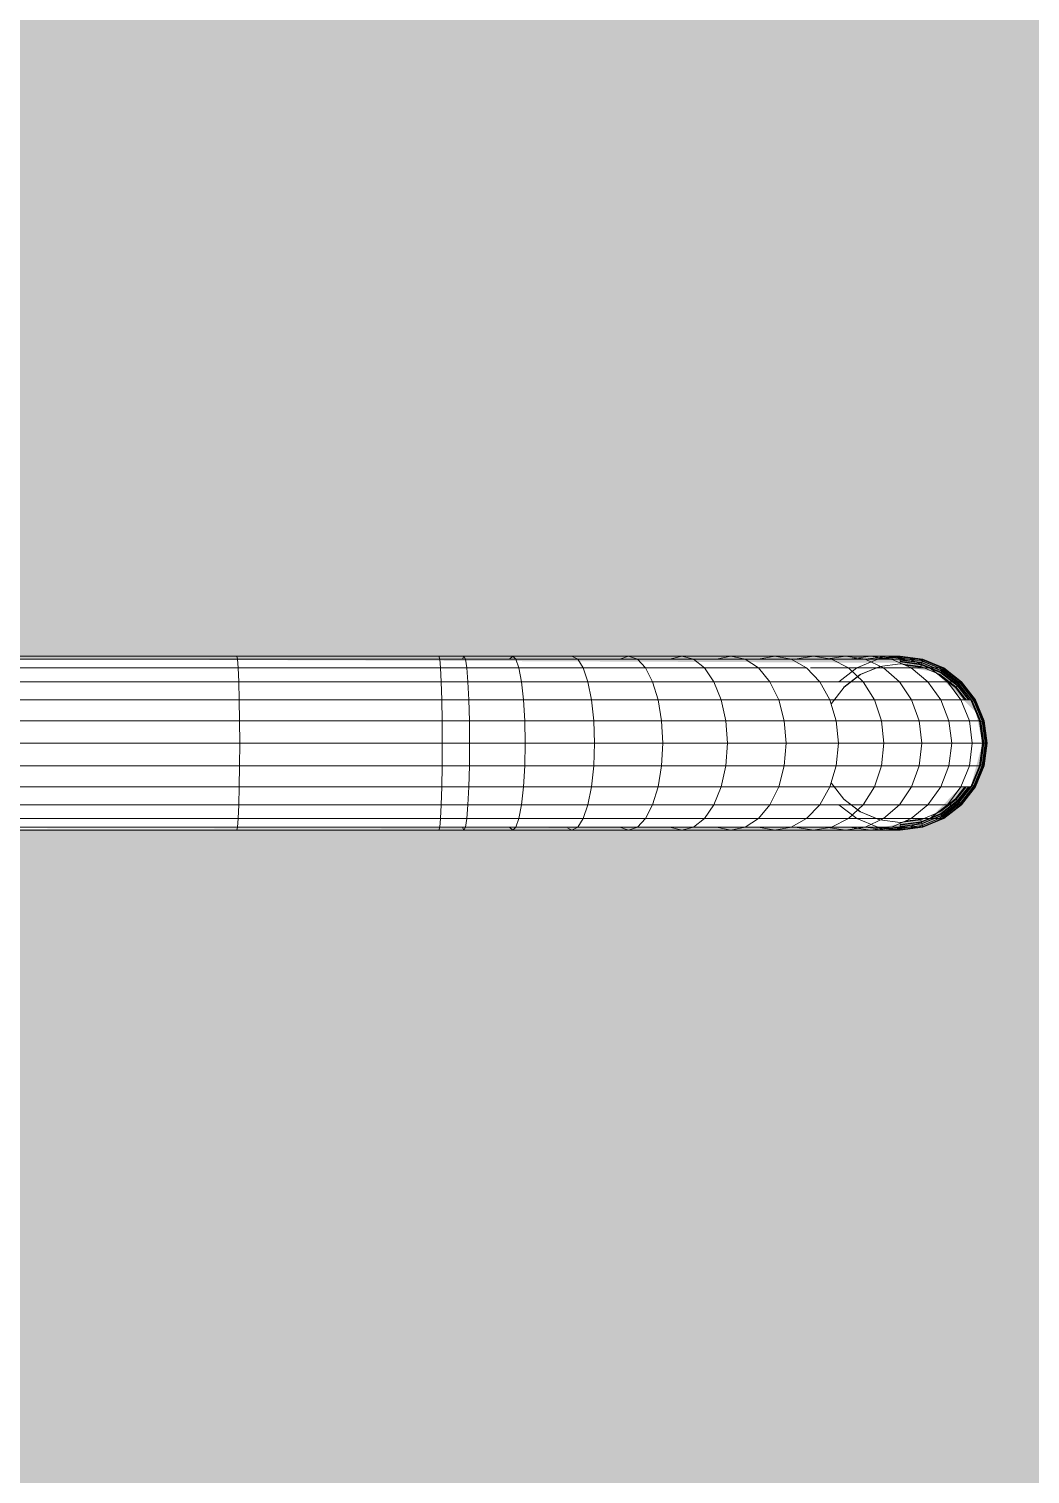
# Model space of a CAD drawing. Header units: inches. Extents: x -4124 to -1807, y 11006 to 12379.
# Drawn here: x -2998.01 to -2993.66, y 11921.4 to 11927.66 of the extents above; entities that cross this region are included whole.
import ezdxf

# ---------------------------------------------------------------- set-up
doc = ezdxf.new("R2010")
doc.units = ezdxf.units.IN
doc.header["$MEASUREMENT"] = 0
doc.layers.add('G-IMPT', color=8, linetype='Continuous', lineweight=9)
doc.layers.add('P-SANR-FIXT', color=6, linetype='Continuous', lineweight=9)

# ---------------------------------------------------------------- blocks, each defined once
blk = doc.blocks.new('Plbg-Sink Wall Mounted-UH - T11839_dwg-791503-ENLARGED FLOOR PLAN - BASEMENT - EAST')
at = {"layer": 'G-IMPT'}
for p, q in [((1.2954, 0.3769), (-1.2172, 0.3769)), ((1.2954, 0.3769), (2.1714, 0.3769)), ((1.2987, 0.3639), (1.2954, 0.3769)), ((2.2805, 0.3769), (2.1714, 0.3769)), ((2.1752, 0.3639), (2.1714, 0.3769)), ((2.2805, 0.3769), (2.2741, 0.3639)), ((2.4918, 0.3769), (2.2805, 0.3769)), ((2.2868, 0.3639), (2.2805, 0.3769)), ((2.4918, 0.3769), (2.4778, 0.3639)), ((2.7487, 0.3769), (2.4918, 0.3769)), ((2.5059, 0.3639), (2.4918, 0.3769)), ((2.7487, 0.3769), (2.994, 0.3769)), ((2.7739, 0.3639), (2.7487, 0.3769)), ((2.994, 0.3769), (2.9557, 0.3639)), ((3.2246, 0.3769), (2.994, 0.3769)), ((3.0323, 0.3639), (2.994, 0.3769)), ((3.2246, 0.3769), (3.1734, 0.3639)), ((3.2246, 0.3769), (3.4373, 0.3769)), ((3.2758, 0.3639), (3.2246, 0.3769)), ((3.4373, 0.3769), (3.3752, 0.3639)), ((3.6287, 0.3769), (3.4373, 0.3769)), ((3.4993, 0.3639), (3.4373, 0.3769)), ((3.6287, 0.3769), (3.5575, 0.3639)), ((3.6287, 0.3769), (3.7957, 0.3769)), ((3.6999, 0.3639), (3.6287, 0.3769)), ((3.7957, 0.3769), (3.7168, 0.3639)), ((3.935, 0.3769), (3.7957, 0.3769)), ((3.8747, 0.3639), (3.7957, 0.3769)), ((3.935, 0.3769), (3.8495, 0.3639)), ((3.935, 0.3769), (4.0433, 0.3769)), ((4.0205, 0.3639), (3.935, 0.3769)), ((4.0433, 0.3769), (3.9523, 0.3639)), ((4.1174, 0.3769), (4.0224, 0.3639)), ((4.1174, 0.3769), (4.0433, 0.3769)), ((4.1343, 0.3639), (4.0433, 0.3769)), ((4.1541, 0.3769), (4.0573, 0.3639)), ((4.1675, 0.3769), (4.0702, 0.3639)), ((4.172, 0.3769), (4.0745, 0.3639)), ((4.172, 0.3769), (4.0745, 0.3639)), ((4.172, 0.3769), (4.0745, 0.3639)), ((4.172, 0.3769), (4.0745, 0.3639)), ((4.172, 0.3769), (4.0745, 0.3639)), ((4.172, 0.3769), (4.0745, 0.3639)), ((4.172, 0.3769), (4.0745, 0.3639)), ((4.1174, 0.3769), (4.1541, 0.3769)), ((4.2124, 0.3639), (4.1174, 0.3769)), ((4.1675, 0.3769), (4.1541, 0.3769)), ((4.2508, 0.3639), (4.1541, 0.3769)), ((4.1675, 0.3769), (4.172, 0.3769)), ((4.2648, 0.3639), (4.1675, 0.3769)), ((4.2695, 0.3639), (4.172, 0.3769)), ((4.2695, 0.3639), (4.172, 0.3769)), ((4.2695, 0.3639), (4.172, 0.3769)), ((4.2695, 0.3639), (4.172, 0.3769)), ((4.172, 0.3769), (4.172, 0.3733)), ((4.2695, 0.3639), (4.172, 0.3769)), ((4.2695, 0.3639), (4.172, 0.3769)), ((4.172, 0.3769), (4.172, 0.3749)), ((4.172, 0.3769), (4.172, 0.3624)), ((-1.2153, 0.3639), (1.2987, 0.3639)), ((1.3017, 0.3264), (-1.2135, 0.3264)), ((1.3017, 0.3264), (1.2987, 0.3639)), ((1.2987, 0.3639), (2.1752, 0.3639)), ((1.3044, 0.2664), (1.3017, 0.3264)), ((1.3017, 0.3264), (2.1787, 0.3264)), ((2.2868, 0.3639), (2.1752, 0.3639)), ((2.1787, 0.3264), (2.1752, 0.3639)), ((2.2927, 0.3264), (2.1787, 0.3264)), ((2.1818, 0.2664), (2.1787, 0.3264)), ((2.2927, 0.3264), (2.2868, 0.3639)), ((2.5059, 0.3639), (2.2868, 0.3639)), ((2.2978, 0.2664), (2.2927, 0.3264)), ((2.519, 0.3264), (2.2927, 0.3264)), ((2.519, 0.3264), (2.5059, 0.3639)), ((2.5059, 0.3639), (2.7739, 0.3639)), ((2.5303, 0.2664), (2.519, 0.3264)), ((2.7975, 0.3264), (2.519, 0.3264)), ((2.7975, 0.3264), (2.7739, 0.3639)), ((2.7739, 0.3639), (3.0323, 0.3639)), ((2.8177, 0.2664), (2.7975, 0.3264)), ((2.7975, 0.3264), (3.068, 0.3264)), ((3.068, 0.3264), (3.0323, 0.3639)), ((3.0323, 0.3639), (3.2758, 0.3639)), ((3.0987, 0.2664), (3.068, 0.3264)), ((3.3236, 0.3264), (3.068, 0.3264)), ((3.3236, 0.3264), (3.2758, 0.3639)), ((3.2758, 0.3639), (3.4993, 0.3639)), ((3.3646, 0.2664), (3.3236, 0.3264)), ((3.3236, 0.3264), (3.5572, 0.3264)), ((3.5572, 0.3264), (3.4993, 0.3639)), ((3.4993, 0.3639), (3.6999, 0.3639)), ((3.6068, 0.2664), (3.5572, 0.3264)), ((3.7663, 0.3264), (3.5572, 0.3264)), ((3.7663, 0.3264), (3.6999, 0.3639)), ((3.6999, 0.3639), (3.8747, 0.3639)), ((3.8232, 0.2664), (3.7663, 0.3264)), ((3.7834, 0.3264), (3.9483, 0.3264)), ((3.9483, 0.3264), (3.8747, 0.3639)), ((3.8747, 0.3639), (4.0205, 0.3639)), ((3.9835, 0.3264), (3.9056, 0.2664)), ((4.0114, 0.2664), (3.9483, 0.3264)), ((4.1003, 0.3264), (3.9483, 0.3264)), ((4.0745, 0.3639), (3.9835, 0.3264)), ((3.999, 0.2976), (4.083, 0.3323)), ((3.999, 0.2976), (4.0819, 0.3319)), ((4.083, 0.3323), (3.9999, 0.2981)), ((4.1003, 0.3264), (4.0205, 0.3639)), ((4.0205, 0.3639), (4.1343, 0.3639)), ((4.172, 0.3733), (4.0745, 0.3639)), ((4.0819, 0.3319), (4.083, 0.3323)), ((4.172, 0.3442), (4.083, 0.3323)), ((4.172, 0.3749), (4.0898, 0.3639)), ((4.1686, 0.2664), (4.1003, 0.3264)), ((4.1003, 0.3264), (4.2193, 0.3264)), ((4.172, 0.3688), (4.1343, 0.3637)), ((4.2193, 0.3264), (4.1343, 0.3639)), ((4.1343, 0.3639), (4.2124, 0.3639)), ((4.172, 0.3688), (4.172, 0.3749)), ((4.172, 0.3749), (4.269, 0.3619)), ((4.2695, 0.3639), (4.172, 0.3733)), ((4.2695, 0.3639), (4.172, 0.3733)), ((4.172, 0.3733), (4.172, 0.3624)), ((4.2674, 0.356), (4.172, 0.3688)), ((4.172, 0.3688), (4.172, 0.3606)), ((4.2658, 0.3499), (4.172, 0.3624)), ((4.172, 0.3552), (4.172, 0.3624)), ((4.172, 0.3552), (4.172, 0.3624)), ((4.2658, 0.3499), (4.172, 0.3624)), ((4.2653, 0.3481), (4.172, 0.3606)), ((4.2639, 0.3429), (4.172, 0.3552)), ((4.2632, 0.3402), (4.172, 0.3524)), ((4.261, 0.3323), (4.172, 0.3442)), ((4.261, 0.3323), (4.182, 0.3429)), ((4.261, 0.3323), (4.182, 0.3429)), ((4.2598, 0.3319), (4.1843, 0.3419)), ((4.2598, 0.3319), (4.1843, 0.3419)), ((4.2598, 0.3319), (4.1843, 0.3419)), ((4.1929, 0.3381), (4.2591, 0.3293)), ((4.301, 0.3264), (4.2124, 0.3639)), ((4.2124, 0.3639), (4.2508, 0.3639)), ((4.292, 0.2664), (4.2193, 0.3264)), ((4.301, 0.3264), (4.2193, 0.3264)), ((4.3411, 0.3264), (4.2508, 0.3639)), ((4.2508, 0.3639), (4.2648, 0.3639)), ((4.2598, 0.3319), (4.2591, 0.3293)), ((4.2598, 0.3319), (4.261, 0.3323)), ((4.261, 0.3323), (4.2632, 0.3402)), ((4.3441, 0.2981), (4.261, 0.3323)), ((4.2653, 0.3481), (4.2632, 0.3402)), ((4.3482, 0.3052), (4.2632, 0.3402)), ((4.2658, 0.3499), (4.2639, 0.3429)), ((4.2639, 0.3429), (4.2658, 0.3499)), ((4.3496, 0.3076), (4.2639, 0.3429)), ((4.3556, 0.3264), (4.2648, 0.3639)), ((4.2648, 0.3639), (4.2695, 0.3639)), ((4.2674, 0.356), (4.2653, 0.3481)), ((4.3523, 0.3123), (4.2653, 0.3481)), ((4.2695, 0.3639), (4.2658, 0.3499)), ((4.2695, 0.3639), (4.2658, 0.3499)), ((4.3532, 0.3139), (4.2658, 0.3499)), ((4.3532, 0.3139), (4.2658, 0.3499)), ((4.2674, 0.356), (4.269, 0.3619)), ((4.3564, 0.3194), (4.2674, 0.356)), ((4.2695, 0.3639), (4.269, 0.3619)), ((4.3595, 0.3247), (4.269, 0.3619)), ((4.3605, 0.3264), (4.2695, 0.3639)), ((4.3605, 0.3264), (4.2695, 0.3639)), ((4.3605, 0.3264), (4.2695, 0.3639)), ((4.3605, 0.3264), (4.2695, 0.3639)), ((4.3605, 0.3264), (4.2695, 0.3639)), ((4.3605, 0.3264), (4.2695, 0.3639)), ((4.3605, 0.3264), (4.2695, 0.3639)), ((4.3587, 0.3233), (4.2695, 0.3639)), ((4.3769, 0.2664), (4.301, 0.3264)), ((4.301, 0.3264), (4.3411, 0.3264)), ((4.4185, 0.2664), (4.3411, 0.3264)), ((4.3556, 0.3264), (4.3411, 0.3264)), ((4.3496, 0.3076), (4.3532, 0.3139)), ((4.3496, 0.3076), (4.3532, 0.3139)), ((4.3564, 0.3194), (4.3523, 0.3123)), ((4.3605, 0.3264), (4.3532, 0.3139)), ((4.3587, 0.3233), (4.3532, 0.3139)), ((4.4281, 0.2561), (4.3532, 0.3139)), ((4.4281, 0.2561), (4.3532, 0.3139)), ((4.4334, 0.2664), (4.3556, 0.3264)), ((4.3556, 0.3264), (4.3605, 0.3264)), ((4.3564, 0.3194), (4.3595, 0.3247)), ((4.4326, 0.2606), (4.3564, 0.3194)), ((4.3605, 0.3264), (4.3587, 0.3233)), ((4.4384, 0.2664), (4.3587, 0.3233)), ((4.4384, 0.2664), (4.3587, 0.3233)), ((4.3605, 0.3264), (4.3595, 0.3247)), ((4.3595, 0.3247), (4.4369, 0.2649)), ((4.4384, 0.2664), (4.3605, 0.3264)), ((4.4384, 0.2664), (4.3605, 0.3264)), ((4.4384, 0.2664), (4.3605, 0.3264)), ((4.4384, 0.2664), (4.3605, 0.3264)), ((4.4384, 0.2664), (4.3605, 0.3264)), ((4.4384, 0.2664), (4.3605, 0.3264)), ((-1.212, 0.2664), (1.3044, 0.2664)), ((1.3064, 0.1885), (1.3044, 0.2664)), ((1.3044, 0.2664), (2.1818, 0.2664)), ((2.2978, 0.2664), (2.1818, 0.2664)), ((2.1841, 0.1885), (2.1818, 0.2664)), ((2.3017, 0.1885), (2.2978, 0.2664)), ((2.5303, 0.2664), (2.2978, 0.2664)), ((2.5389, 0.1885), (2.5303, 0.2664)), ((2.5303, 0.2664), (2.8177, 0.2664)), ((2.8333, 0.1885), (2.8177, 0.2664)), ((2.8177, 0.2664), (3.0987, 0.2664)), ((3.1223, 0.1885), (3.0987, 0.2664)), ((3.0987, 0.2664), (3.3646, 0.2664)), ((3.3961, 0.1885), (3.3646, 0.2664)), ((3.3646, 0.2664), (3.6068, 0.2664)), ((3.6451, 0.1885), (3.6068, 0.2664)), ((3.6068, 0.2664), (3.8232, 0.2664)), ((3.8671, 0.1885), (3.8232, 0.2664)), ((3.8232, 0.2664), (4.0114, 0.2664)), ((3.9279, 0.243), (3.999, 0.2976)), ((3.9999, 0.2981), (3.9288, 0.2433)), ((3.999, 0.2976), (3.9999, 0.2981)), ((4.06, 0.1885), (4.0114, 0.2664)), ((4.0114, 0.2664), (4.1686, 0.2664)), ((4.2213, 0.1885), (4.1686, 0.2664)), ((4.1686, 0.2664), (4.292, 0.2664)), ((4.3481, 0.1885), (4.292, 0.2664)), ((4.292, 0.2664), (4.3769, 0.2664)), ((4.3427, 0.2976), (4.4138, 0.243)), ((4.3427, 0.2976), (4.4138, 0.243)), ((4.3427, 0.2976), (4.4138, 0.243)), ((4.4153, 0.2433), (4.3441, 0.2981)), ((4.4153, 0.2433), (4.3441, 0.2981)), ((4.4153, 0.2433), (4.3441, 0.2981)), ((4.3523, 0.3123), (4.3482, 0.3052)), ((4.421, 0.249), (4.3482, 0.3052)), ((4.423, 0.251), (4.3496, 0.3076)), ((4.4268, 0.2548), (4.3523, 0.3123)), ((4.3769, 0.268), (4.4119, 0.2411)), ((4.4354, 0.1885), (4.3769, 0.2664)), ((4.3769, 0.2664), (4.4185, 0.2664)), ((4.4781, 0.1885), (4.4185, 0.2664)), ((4.4185, 0.2664), (4.4334, 0.2664)), ((4.4268, 0.2548), (4.421, 0.249)), ((4.4281, 0.2561), (4.423, 0.251)), ((4.423, 0.251), (4.4281, 0.2561)), ((4.4712, 0.1885), (4.423, 0.251)), ((4.4326, 0.2606), (4.4268, 0.2548)), ((4.4843, 0.1803), (4.4268, 0.2548)), ((4.4384, 0.2664), (4.4281, 0.2561)), ((4.4384, 0.2664), (4.4281, 0.2561)), ((4.4859, 0.1812), (4.4281, 0.2561)), ((4.4859, 0.1812), (4.4281, 0.2561)), ((4.4326, 0.2606), (4.4369, 0.2649)), ((4.4914, 0.1844), (4.4326, 0.2606)), ((4.4934, 0.1885), (4.4334, 0.2664)), ((4.4334, 0.2664), (4.4384, 0.2664)), ((4.4384, 0.2664), (4.4369, 0.2649)), ((4.4967, 0.1874), (4.4369, 0.2649)), ((4.4984, 0.1885), (4.4384, 0.2664)), ((4.4984, 0.1885), (4.4384, 0.2664)), ((4.4984, 0.1885), (4.4384, 0.2664)), ((4.4984, 0.1885), (4.4384, 0.2664)), ((4.4984, 0.1885), (4.4384, 0.2664)), ((4.4984, 0.1885), (4.4384, 0.2664)), ((4.4984, 0.1885), (4.4384, 0.2664)), ((4.4953, 0.1867), (4.4384, 0.2664)), ((1.3064, 0.1885), (-1.2109, 0.1885)), ((1.3077, 0.0975), (1.3064, 0.1885)), ((1.3064, 0.1885), (2.1841, 0.1885)), ((2.3017, 0.1885), (2.1841, 0.1885)), ((2.1855, 0.0975), (2.1841, 0.1885)), ((2.3042, 0.0975), (2.3017, 0.1885)), ((2.5389, 0.1885), (2.3017, 0.1885)), ((2.5444, 0.0975), (2.5389, 0.1885)), ((2.8333, 0.1885), (2.5389, 0.1885)), ((2.843, 0.0975), (2.8333, 0.1885)), ((2.8333, 0.1885), (3.1223, 0.1885)), ((3.137, 0.0975), (3.1223, 0.1885)), ((3.3961, 0.1885), (3.1223, 0.1885)), ((3.4158, 0.0975), (3.3961, 0.1885)), ((3.3961, 0.1885), (3.6451, 0.1885)), ((3.6689, 0.0975), (3.6451, 0.1885)), ((3.8671, 0.1885), (3.6451, 0.1885)), ((3.8944, 0.0975), (3.8671, 0.1885)), ((3.8671, 0.1885), (4.06, 0.1885)), ((3.9288, 0.2433), (3.8739, 0.1721)), ((4.0903, 0.0975), (4.06, 0.1885)), ((4.2213, 0.1885), (4.06, 0.1885)), ((4.2541, 0.0975), (4.2213, 0.1885)), ((4.2213, 0.1885), (4.3481, 0.1885)), ((4.3831, 0.0975), (4.3481, 0.1885)), ((4.4354, 0.1885), (4.3481, 0.1885)), ((4.4138, 0.243), (4.4119, 0.2411)), ((4.4119, 0.2411), (4.4523, 0.1885)), ((4.4138, 0.243), (4.4153, 0.2433)), ((4.4138, 0.243), (4.4557, 0.1885)), ((4.4138, 0.243), (4.4557, 0.1885)), ((4.4138, 0.243), (4.4557, 0.1885)), ((4.4153, 0.2433), (4.421, 0.249)), ((4.4575, 0.1885), (4.4153, 0.2433)), ((4.4575, 0.1885), (4.4153, 0.2433)), ((4.4575, 0.1885), (4.4153, 0.2433)), ((4.4677, 0.1885), (4.421, 0.249)), ((4.4719, 0.0975), (4.4354, 0.1885)), ((4.4354, 0.1885), (4.4781, 0.1885)), ((4.5152, 0.0975), (4.4781, 0.1885)), ((4.4984, 0.1885), (4.4859, 0.1812)), ((4.5307, 0.0975), (4.4934, 0.1885)), ((4.4934, 0.1885), (4.4984, 0.1885)), ((4.4984, 0.1885), (4.4953, 0.1867)), ((4.4984, 0.1885), (4.4967, 0.1874)), ((4.5359, 0.0975), (4.4984, 0.1885)), ((4.5359, 0.0975), (4.4984, 0.1885)), ((4.5359, 0.0975), (4.4984, 0.1885)), ((4.5359, 0.0975), (4.4984, 0.1885)), ((4.5359, 0.0975), (4.4984, 0.1885)), ((4.5359, 0.0975), (4.4984, 0.1885)), ((4.5201, 0.0933), (4.4843, 0.1803)), ((4.4953, 0.1867), (4.4859, 0.1812)), ((4.5219, 0.0937), (4.4859, 0.1812)), ((4.5219, 0.0937), (4.4859, 0.1812)), ((4.4914, 0.1844), (4.4967, 0.1874)), ((4.528, 0.0954), (4.4914, 0.1844)), ((4.5359, 0.0975), (4.4953, 0.1867)), ((4.5359, 0.0975), (4.4953, 0.1867)), ((4.4967, 0.1874), (4.5339, 0.097)), ((-1.2101, 0.0975), (1.3077, 0.0975)), ((1.3081, 0), (1.3077, 0.0975)), ((1.3077, 0.0975), (2.1855, 0.0975)), ((2.3042, 0.0975), (2.1855, 0.0975)), ((2.1861, 0), (2.1855, 0.0975)), ((2.305, 0), (2.3042, 0.0975)), ((2.5444, 0.0975), (2.3042, 0.0975)), ((2.5462, 0), (2.5444, 0.0975)), ((2.5444, 0.0975), (2.843, 0.0975)), ((2.8464, 0), (2.843, 0.0975)), ((2.843, 0.0975), (3.137, 0.0975)), ((3.1421, 0), (3.137, 0.0975)), ((3.137, 0.0975), (3.4158, 0.0975)), ((3.4226, 0), (3.4158, 0.0975)), ((3.4158, 0.0975), (3.6689, 0.0975)), ((3.6772, 0), (3.6689, 0.0975)), ((3.6689, 0.0975), (3.8944, 0.0975)), ((3.9039, 0), (3.8944, 0.0975)), ((3.8944, 0.0975), (4.0903, 0.0975)), ((4.1009, 0), (4.0903, 0.0975)), ((4.0903, 0.0975), (4.2541, 0.0975)), ((4.2656, 0), (4.2541, 0.0975)), ((4.2541, 0.0975), (4.3831, 0.0975)), ((4.3953, 0), (4.3831, 0.0975)), ((4.3831, 0.0975), (4.4719, 0.0975)), ((4.4846, 0), (4.4719, 0.0975)), ((4.4719, 0.0975), (4.5152, 0.0975)), ((4.5282, 0), (4.5152, 0.0975)), ((4.5326, 0), (4.5201, 0.0933)), ((4.5359, 0.0975), (4.5219, 0.0937)), ((4.5359, 0.0975), (4.5219, 0.0937)), ((4.5345, 0), (4.5219, 0.0937)), ((4.5345, 0), (4.5219, 0.0937)), ((4.528, 0.0954), (4.5339, 0.097)), ((4.5408, 0), (4.528, 0.0954)), ((4.5438, 0), (4.5307, 0.0975)), ((4.5307, 0.0975), (4.5359, 0.0975)), ((4.5359, 0.0975), (4.5339, 0.097)), ((4.5469, 0), (4.5339, 0.097)), ((4.5489, 0), (4.5359, 0.0975)), ((4.5489, 0), (4.5359, 0.0975)), ((4.5489, 0), (4.5359, 0.0975)), ((4.5489, 0), (4.5359, 0.0975)), ((4.5489, 0), (4.5359, 0.0975)), ((4.5489, 0), (4.5359, 0.0975)), ((4.5489, 0), (4.5359, 0.0975)), ((4.5453, 0), (4.5359, 0.0975)), ((1.3081, 0), (-1.2099, 0)), ((1.3077, -0.0975), (1.3081, 0)), ((1.3081, 0), (2.1861, 0)), ((2.1855, -0.0975), (2.1861, 0)), ((2.305, 0), (2.1861, 0)), ((2.3042, -0.0975), (2.305, 0)), ((2.5462, 0), (2.305, 0)), ((2.5444, -0.0975), (2.5462, 0)), ((2.8464, 0), (2.5462, 0)), ((2.843, -0.0975), (2.8464, 0)), ((2.8464, 0), (3.1421, 0)), ((3.137, -0.0975), (3.1421, 0)), ((3.4226, 0), (3.1421, 0)), ((3.4158, -0.0975), (3.4226, 0)), ((3.4226, 0), (3.6772, 0)), ((3.6689, -0.0975), (3.6772, 0)), ((3.9039, 0), (3.6772, 0)), ((3.8944, -0.0975), (3.9039, 0)), ((3.9039, 0), (4.1009, 0)), ((4.0903, -0.0975), (4.1009, 0)), ((4.2656, 0), (4.1009, 0)), ((4.2541, -0.0975), (4.2656, 0)), ((4.2656, 0), (4.3953, 0)), ((4.3831, -0.0975), (4.3953, 0)), ((4.4846, 0), (4.3953, 0)), ((4.4719, -0.0975), (4.4846, 0)), ((4.4846, 0), (4.5282, 0)), ((4.5152, -0.0975), (4.5282, 0)), ((4.5201, -0.0933), (4.5326, 0)), ((4.5219, -0.0938), (4.5345, 0)), ((4.5219, -0.0938), (4.5345, 0)), ((4.5272, 0), (4.5345, 0)), ((4.5272, 0), (4.5345, 0)), ((4.528, -0.0954), (4.5408, 0)), ((4.5438, 0), (4.5282, 0)), ((4.5307, -0.0975), (4.5438, 0)), ((4.5408, 0), (4.5326, 0)), ((4.5469, 0), (4.5339, -0.097)), ((4.5453, 0), (4.5345, 0)), ((4.5489, 0), (4.5345, 0)), ((4.5359, -0.0975), (4.5489, 0)), ((4.5359, -0.0975), (4.5489, 0)), ((4.5359, -0.0975), (4.5453, 0)), ((4.5359, -0.0975), (4.5489, 0)), ((4.5359, -0.0975), (4.5453, 0)), ((4.5359, -0.0975), (4.5489, 0)), ((4.5359, -0.0975), (4.5489, 0)), ((4.5359, -0.0975), (4.5489, 0)), ((4.5408, 0), (4.5469, 0)), ((4.5438, 0), (4.5489, 0)), ((4.5489, 0), (4.5453, 0)), ((4.5489, 0), (4.5469, 0)), ((-1.2101, -0.0975), (1.3077, -0.0975)), ((1.3064, -0.1885), (1.3077, -0.0975)), ((1.3077, -0.0975), (2.1855, -0.0975)), ((2.1841, -0.1885), (2.1855, -0.0975)), ((2.3042, -0.0975), (2.1855, -0.0975)), ((2.3017, -0.1885), (2.3042, -0.0975)), ((2.5444, -0.0975), (2.3042, -0.0975)), ((2.5389, -0.1885), (2.5444, -0.0975)), ((2.5444, -0.0975), (2.843, -0.0975)), ((2.8333, -0.1885), (2.843, -0.0975)), ((2.843, -0.0975), (3.137, -0.0975)), ((3.1223, -0.1885), (3.137, -0.0975)), ((3.137, -0.0975), (3.4158, -0.0975)), ((3.3961, -0.1885), (3.4158, -0.0975)), ((3.4158, -0.0975), (3.6689, -0.0975)), ((3.6451, -0.1885), (3.6689, -0.0975)), ((3.6689, -0.0975), (3.8944, -0.0975)), ((3.8671, -0.1885), (3.8944, -0.0975)), ((3.8944, -0.0975), (4.0903, -0.0975)), ((4.06, -0.1885), (4.0903, -0.0975)), ((4.0903, -0.0975), (4.2541, -0.0975)), ((4.2213, -0.1885), (4.2541, -0.0975)), ((4.2541, -0.0975), (4.3831, -0.0975)), ((4.3481, -0.1885), (4.3831, -0.0975)), ((4.3831, -0.0975), (4.4719, -0.0975)), ((4.4354, -0.1885), (4.4719, -0.0975)), ((4.4719, -0.0975), (4.5152, -0.0975)), ((4.4781, -0.1885), (4.5152, -0.0975)), ((4.4843, -0.1803), (4.5201, -0.0933)), ((4.4859, -0.1812), (4.5219, -0.0938)), ((4.4859, -0.1812), (4.5219, -0.0938)), ((4.4914, -0.1844), (4.528, -0.0954)), ((4.4934, -0.1885), (4.5307, -0.0975)), ((4.4953, -0.1867), (4.5359, -0.0975)), ((4.4967, -0.1874), (4.5339, -0.097)), ((4.4984, -0.1885), (4.5359, -0.0975)), ((4.4984, -0.1885), (4.5359, -0.0975)), ((4.4984, -0.1885), (4.5359, -0.0975)), ((4.4984, -0.1885), (4.5359, -0.0975)), ((4.4984, -0.1885), (4.5359, -0.0975)), ((4.4984, -0.1885), (4.5359, -0.0975)), ((4.4984, -0.1885), (4.5359, -0.0975)), ((4.5359, -0.0975), (4.5219, -0.0938)), ((4.5359, -0.0975), (4.5219, -0.0938)), ((4.528, -0.0954), (4.5339, -0.097)), ((4.5307, -0.0975), (4.5359, -0.0975)), ((4.5359, -0.0975), (4.5339, -0.097)), ((3.9279, -0.243), (3.8733, -0.1718)), ((4.4268, -0.2548), (4.4843, -0.1803)), ((4.4281, -0.2561), (4.4859, -0.1812)), ((4.4281, -0.2561), (4.4859, -0.1812)), ((4.4326, -0.2606), (4.4914, -0.1844)), ((4.4967, -0.1874), (4.4369, -0.2649)), ((4.4384, -0.2664), (4.4953, -0.1867)), ((4.4384, -0.2664), (4.4953, -0.1867)), ((4.4953, -0.1867), (4.4859, -0.1812)), ((4.4984, -0.1885), (4.4859, -0.1812)), ((4.4914, -0.1844), (4.4967, -0.1874)), ((4.4984, -0.1885), (4.4953, -0.1867)), ((4.4984, -0.1885), (4.4967, -0.1874)), ((1.3064, -0.1885), (-1.2109, -0.1885)), ((1.3044, -0.2664), (1.3064, -0.1885)), ((1.3064, -0.1885), (2.1841, -0.1885)), ((2.1818, -0.2664), (2.1841, -0.1885)), ((2.3017, -0.1885), (2.1841, -0.1885)), ((2.2978, -0.2664), (2.3017, -0.1885)), ((2.5389, -0.1885), (2.3017, -0.1885)), ((2.5303, -0.2664), (2.5389, -0.1885)), ((2.8333, -0.1885), (2.5389, -0.1885)), ((2.8177, -0.2664), (2.8333, -0.1885)), ((2.8333, -0.1885), (3.1223, -0.1885)), ((3.0987, -0.2664), (3.1223, -0.1885)), ((3.3961, -0.1885), (3.1223, -0.1885)), ((3.3646, -0.2664), (3.3961, -0.1885)), ((3.3961, -0.1885), (3.6451, -0.1885)), ((3.6068, -0.2664), (3.6451, -0.1885)), ((3.8671, -0.1885), (3.6451, -0.1885)), ((3.8232, -0.2664), (3.8671, -0.1885)), ((3.8671, -0.1885), (4.06, -0.1885)), ((3.999, -0.2976), (3.9279, -0.243)), ((3.9288, -0.2433), (3.9999, -0.2981)), ((4.0114, -0.2664), (4.06, -0.1885)), ((4.2213, -0.1885), (4.06, -0.1885)), ((4.1686, -0.2664), (4.2213, -0.1885)), ((4.2213, -0.1885), (4.3481, -0.1885)), ((4.292, -0.2664), (4.3481, -0.1885)), ((4.3441, -0.2981), (4.4153, -0.2433)), ((4.3441, -0.2981), (4.4153, -0.2433)), ((4.3441, -0.2981), (4.4153, -0.2433)), ((4.4354, -0.1885), (4.3481, -0.1885)), ((4.3482, -0.3052), (4.421, -0.249)), ((4.4138, -0.243), (4.3485, -0.2931)), ((4.4138, -0.243), (4.3485, -0.2931)), ((4.4138, -0.243), (4.3485, -0.2931)), ((4.3506, -0.2931), (4.4153, -0.2433)), ((4.3506, -0.2931), (4.4153, -0.2433)), ((4.3769, -0.2664), (4.4354, -0.1885)), ((4.4119, -0.2411), (4.3769, -0.268)), ((4.4523, -0.1885), (4.4119, -0.2411)), ((4.4138, -0.243), (4.4119, -0.2411)), ((4.4557, -0.1885), (4.4138, -0.243)), ((4.4557, -0.1885), (4.4138, -0.243)), ((4.4557, -0.1885), (4.4138, -0.243)), ((4.4138, -0.243), (4.4153, -0.2433)), ((4.4153, -0.2433), (4.4575, -0.1885)), ((4.4153, -0.2433), (4.4575, -0.1885)), ((4.4153, -0.2433), (4.4575, -0.1885)), ((4.4153, -0.2433), (4.421, -0.249)), ((4.4185, -0.2664), (4.4781, -0.1885)), ((4.421, -0.249), (4.4677, -0.1885)), ((4.4268, -0.2548), (4.421, -0.249)), ((4.423, -0.251), (4.4712, -0.1885)), ((4.4334, -0.2664), (4.4934, -0.1885)), ((4.4354, -0.1885), (4.4781, -0.1885)), ((4.4384, -0.2664), (4.4984, -0.1885)), ((4.4384, -0.2664), (4.4984, -0.1885)), ((4.4384, -0.2664), (4.4984, -0.1885)), ((4.4384, -0.2664), (4.4984, -0.1885)), ((4.4384, -0.2664), (4.4984, -0.1885)), ((4.4384, -0.2664), (4.4984, -0.1885)), ((4.4934, -0.1885), (4.4984, -0.1885)), ((-1.212, -0.2664), (1.3044, -0.2664)), ((1.3017, -0.3264), (1.3044, -0.2664)), ((1.3044, -0.2664), (2.1818, -0.2664)), ((2.1787, -0.3264), (2.1818, -0.2664)), ((2.2978, -0.2664), (2.1818, -0.2664)), ((2.2927, -0.3264), (2.2978, -0.2664)), ((2.5303, -0.2664), (2.2978, -0.2664)), ((2.519, -0.3264), (2.5303, -0.2664)), ((2.5303, -0.2664), (2.8177, -0.2664)), ((2.7975, -0.3264), (2.8177, -0.2664)), ((2.8177, -0.2664), (3.0987, -0.2664)), ((3.068, -0.3264), (3.0987, -0.2664)), ((3.0987, -0.2664), (3.3646, -0.2664)), ((3.3236, -0.3264), (3.3646, -0.2664)), ((3.3646, -0.2664), (3.6068, -0.2664)), ((3.5572, -0.3264), (3.6068, -0.2664)), ((3.6068, -0.2664), (3.8232, -0.2664)), ((3.7663, -0.3264), (3.8232, -0.2664)), ((3.8232, -0.2664), (4.0114, -0.2664)), ((3.9056, -0.2664), (3.9835, -0.3264)), ((3.9483, -0.3264), (4.0114, -0.2664)), ((3.999, -0.2976), (3.9999, -0.2981)), ((4.0819, -0.3319), (3.9999, -0.2981)), ((3.9999, -0.2981), (4.083, -0.3323)), ((4.0114, -0.2664), (4.1686, -0.2664)), ((4.1003, -0.3264), (4.1686, -0.2664)), ((4.1686, -0.2664), (4.292, -0.2664)), ((4.2193, -0.3264), (4.292, -0.2664)), ((4.3441, -0.2981), (4.261, -0.3323)), ((4.261, -0.3323), (4.3441, -0.2981)), ((4.2632, -0.3402), (4.3482, -0.3052)), ((4.2639, -0.3429), (4.3496, -0.3076)), ((4.2653, -0.3481), (4.3523, -0.3123)), ((4.292, -0.2664), (4.3769, -0.2664)), ((4.301, -0.3264), (4.3769, -0.2664)), ((4.3411, -0.3264), (4.4185, -0.2664)), ((4.3523, -0.3123), (4.3482, -0.3052)), ((4.3496, -0.3076), (4.423, -0.251)), ((4.3496, -0.3076), (4.3532, -0.3139)), ((4.3496, -0.3076), (4.3532, -0.3139)), ((4.3523, -0.3123), (4.4268, -0.2548)), ((4.3564, -0.3194), (4.3523, -0.3123)), ((4.3532, -0.3139), (4.4281, -0.2561)), ((4.3532, -0.3139), (4.4281, -0.2561)), ((4.3556, -0.3264), (4.4334, -0.2664)), ((4.3564, -0.3194), (4.4326, -0.2606)), ((4.3587, -0.3233), (4.4384, -0.2664)), ((4.3595, -0.3247), (4.4369, -0.2649)), ((4.3605, -0.3264), (4.4384, -0.2664)), ((4.3605, -0.3264), (4.4384, -0.2664)), ((4.3605, -0.3264), (4.4384, -0.2664)), ((4.3605, -0.3264), (4.4384, -0.2664)), ((4.3605, -0.3264), (4.4384, -0.2664)), ((4.3605, -0.3264), (4.4384, -0.2664)), ((4.3605, -0.3264), (4.4384, -0.2664)), ((4.3769, -0.2664), (4.4185, -0.2664)), ((4.4185, -0.2664), (4.4334, -0.2664)), ((4.4281, -0.2561), (4.423, -0.251)), ((4.423, -0.251), (4.4281, -0.2561)), ((4.4326, -0.2606), (4.4268, -0.2548)), ((4.4384, -0.2664), (4.4281, -0.2561)), ((4.4384, -0.2664), (4.4281, -0.2561)), ((4.4326, -0.2606), (4.4369, -0.2649)), ((4.4334, -0.2664), (4.4384, -0.2664)), ((4.4384, -0.2664), (4.4369, -0.2649)), ((-1.2153, -0.3639), (1.2987, -0.3639)), ((1.3017, -0.3264), (-1.2135, -0.3264)), ((1.2954, -0.3769), (1.2987, -0.3639)), ((1.2987, -0.3639), (1.3017, -0.3264)), ((1.2987, -0.3639), (2.1752, -0.3639)), ((1.3017, -0.3264), (2.1787, -0.3264)), ((2.1714, -0.3769), (2.1752, -0.3639)), ((2.1752, -0.3639), (2.1787, -0.3264)), ((2.2868, -0.3639), (2.1752, -0.3639)), ((2.2927, -0.3264), (2.1787, -0.3264)), ((2.2741, -0.3639), (2.2805, -0.3769)), ((2.2805, -0.3769), (2.2868, -0.3639)), ((2.2868, -0.3639), (2.2927, -0.3264)), ((2.5059, -0.3639), (2.2868, -0.3639)), ((2.519, -0.3264), (2.2927, -0.3264)), ((2.4778, -0.3639), (2.4918, -0.3769)), ((2.4918, -0.3769), (2.5059, -0.3639)), ((2.5059, -0.3639), (2.519, -0.3264)), ((2.5059, -0.3639), (2.7739, -0.3639)), ((2.7975, -0.3264), (2.519, -0.3264)), ((2.731, -0.3678), (2.7487, -0.3769)), ((2.7487, -0.3769), (2.7739, -0.3639)), ((2.7739, -0.3639), (2.7975, -0.3264)), ((2.7739, -0.3639), (3.0323, -0.3639)), ((2.7975, -0.3264), (3.068, -0.3264)), ((2.9557, -0.3639), (2.994, -0.3769)), ((2.994, -0.3769), (3.0323, -0.3639)), ((3.0323, -0.3639), (3.068, -0.3264)), ((3.0323, -0.3639), (3.2758, -0.3639)), ((3.3236, -0.3264), (3.068, -0.3264)), ((3.1734, -0.3639), (3.2246, -0.3769)), ((3.2246, -0.3769), (3.2758, -0.3639)), ((3.2758, -0.3639), (3.3236, -0.3264)), ((3.2758, -0.3639), (3.4993, -0.3639)), ((3.3236, -0.3264), (3.5572, -0.3264)), ((3.3752, -0.3639), (3.4373, -0.3769)), ((3.4373, -0.3769), (3.4993, -0.3639)), ((3.4993, -0.3639), (3.5572, -0.3264)), ((3.4993, -0.3639), (3.6999, -0.3639)), ((3.7663, -0.3264), (3.5572, -0.3264)), ((3.5575, -0.3639), (3.6287, -0.3769)), ((3.6287, -0.3769), (3.6999, -0.3639)), ((3.6999, -0.3639), (3.7663, -0.3264)), ((3.6999, -0.3639), (3.8747, -0.3639)), ((3.7168, -0.3639), (3.7957, -0.3769)), ((3.7663, -0.3264), (3.9483, -0.3264)), ((3.7957, -0.3769), (3.8747, -0.3639)), ((3.8495, -0.3639), (3.935, -0.3769)), ((3.8747, -0.3639), (3.9483, -0.3264)), ((3.8747, -0.3639), (4.0205, -0.3639)), ((3.935, -0.3769), (4.0205, -0.3639)), ((4.1003, -0.3264), (3.9483, -0.3264)), ((3.9523, -0.3639), (4.0433, -0.3769)), ((3.9835, -0.3264), (4.0745, -0.3639)), ((4.0205, -0.3639), (4.1003, -0.3264)), ((4.0205, -0.3639), (4.1343, -0.3639)), ((4.0224, -0.3639), (4.1174, -0.3769)), ((4.0433, -0.3769), (4.1343, -0.3639)), ((4.0573, -0.3639), (4.1541, -0.3769)), ((4.0702, -0.3639), (4.1675, -0.3769)), ((4.0745, -0.3639), (4.172, -0.3769)), ((4.0745, -0.3639), (4.172, -0.3769)), ((4.0745, -0.3639), (4.172, -0.3733)), ((4.0745, -0.3639), (4.172, -0.3769)), ((4.0745, -0.3639), (4.172, -0.3733)), ((4.0745, -0.3639), (4.172, -0.3769)), ((4.0745, -0.3639), (4.172, -0.3769)), ((4.0745, -0.3639), (4.172, -0.3769)), ((4.0819, -0.3319), (4.083, -0.3323)), ((4.083, -0.3323), (4.172, -0.3442)), ((4.172, -0.3749), (4.0898, -0.3639)), ((4.1003, -0.3264), (4.2193, -0.3264)), ((4.1174, -0.3769), (4.2124, -0.3639)), ((4.1343, -0.3639), (4.2193, -0.3264)), ((4.1343, -0.3637), (4.172, -0.3688)), ((4.1343, -0.3639), (4.2124, -0.3639)), ((4.1541, -0.3769), (4.2508, -0.3639)), ((4.1675, -0.3769), (4.2648, -0.3639)), ((4.172, -0.3442), (4.261, -0.3323)), ((4.172, -0.3524), (4.2632, -0.3402)), ((4.172, -0.3552), (4.2639, -0.3429)), ((4.172, -0.3606), (4.2653, -0.3481)), ((4.172, -0.3624), (4.2658, -0.3499)), ((4.172, -0.3624), (4.2658, -0.3499)), ((4.172, -0.3552), (4.172, -0.3624)), ((4.172, -0.3552), (4.172, -0.3624)), ((4.172, -0.3688), (4.2674, -0.356)), ((4.172, -0.3688), (4.172, -0.3606)), ((4.172, -0.3749), (4.269, -0.3619)), ((4.172, -0.3733), (4.172, -0.3624)), ((4.172, -0.3769), (4.172, -0.3624)), ((4.172, -0.3769), (4.2695, -0.3639)), ((4.172, -0.3769), (4.2695, -0.3639)), ((4.172, -0.3769), (4.2695, -0.3639)), ((4.172, -0.3769), (4.2695, -0.3639)), ((4.172, -0.3769), (4.2695, -0.3639)), ((4.172, -0.3769), (4.2695, -0.3639)), ((4.172, -0.3769), (4.2695, -0.3639)), ((4.172, -0.3733), (4.2695, -0.3639)), ((4.172, -0.3688), (4.172, -0.3749)), ((4.172, -0.3769), (4.172, -0.3733)), ((4.172, -0.3769), (4.172, -0.3749)), ((4.182, -0.3429), (4.261, -0.3323)), ((4.182, -0.3429), (4.261, -0.3323)), ((4.2598, -0.3319), (4.1843, -0.3419)), ((4.2598, -0.3319), (4.1843, -0.3419)), ((4.2598, -0.3319), (4.1843, -0.3419)), ((4.2591, -0.3293), (4.1929, -0.3381)), ((4.2124, -0.3639), (4.301, -0.3264)), ((4.2124, -0.3639), (4.2508, -0.3639)), ((4.301, -0.3264), (4.2193, -0.3264)), ((4.2508, -0.3639), (4.3411, -0.3264)), ((4.2508, -0.3639), (4.2648, -0.3639)), ((4.2598, -0.3319), (4.2591, -0.3293)), ((4.2598, -0.3319), (4.261, -0.3323)), ((4.261, -0.3323), (4.2632, -0.3402)), ((4.2653, -0.3481), (4.2632, -0.3402)), ((4.2658, -0.3499), (4.2639, -0.3429)), ((4.2639, -0.3429), (4.2658, -0.3499)), ((4.2648, -0.3639), (4.3556, -0.3264)), ((4.2648, -0.3639), (4.2695, -0.3639)), ((4.2674, -0.356), (4.2653, -0.3481)), ((4.2658, -0.3499), (4.3532, -0.3139)), ((4.2658, -0.3499), (4.3532, -0.3139)), ((4.2695, -0.3639), (4.2658, -0.3499)), ((4.2695, -0.3639), (4.2658, -0.3499)), ((4.2674, -0.356), (4.3564, -0.3194)), ((4.2674, -0.356), (4.269, -0.3619)), ((4.3595, -0.3247), (4.269, -0.3619)), ((4.2695, -0.3639), (4.269, -0.3619)), ((4.2695, -0.3639), (4.3587, -0.3233)), ((4.2695, -0.3639), (4.3587, -0.3233)), ((4.2695, -0.3639), (4.3605, -0.3264)), ((4.2695, -0.3639), (4.3605, -0.3264)), ((4.2695, -0.3639), (4.3605, -0.3264)), ((4.2695, -0.3639), (4.3605, -0.3264)), ((4.2695, -0.3639), (4.3605, -0.3264)), ((4.2695, -0.3639), (4.3605, -0.3264)), ((4.301, -0.3264), (4.3411, -0.3264)), ((4.3556, -0.3264), (4.3411, -0.3264)), ((4.3587, -0.3233), (4.3532, -0.3139)), ((4.3605, -0.3264), (4.3532, -0.3139)), ((4.3556, -0.3264), (4.3605, -0.3264)), ((4.3564, -0.3194), (4.3595, -0.3247)), ((4.3605, -0.3264), (4.3587, -0.3233)), ((4.3605, -0.3264), (4.3595, -0.3247)), ((1.2954, -0.3769), (-1.2172, -0.3769)), ((1.2954, -0.3769), (2.1714, -0.3769)), ((2.2805, -0.3769), (2.1714, -0.3769)), ((2.4918, -0.3769), (2.2805, -0.3769)), ((2.7487, -0.3769), (2.4918, -0.3769)), ((2.7487, -0.3769), (2.994, -0.3769)), ((3.2246, -0.3769), (2.994, -0.3769)), ((3.2246, -0.3769), (3.4373, -0.3769)), ((3.6287, -0.3769), (3.4373, -0.3769)), ((3.6287, -0.3769), (3.7957, -0.3769)), ((3.935, -0.3769), (3.7957, -0.3769)), ((3.935, -0.3769), (4.0433, -0.3769)), ((4.1174, -0.3769), (4.0433, -0.3769)), ((4.1174, -0.3769), (4.1541, -0.3769)), ((4.1675, -0.3769), (4.1541, -0.3769)), ((4.1675, -0.3769), (4.172, -0.3769))]:
    blk.add_line(p, q, dxfattribs=at)
blk = doc.blocks.new('Plbg-Sink Wall Mounted-UH - Sink-403447-ENLARGED FLOOR PLAN - BASEMENT - EAST')
at = {"layer": 'P-SANR-FIXT'}
blk.add_hatch(color=256, dxfattribs=at).paths.add_polyline_path([(-7.4307, -9), (-7.2443, -10.3686), (-6.6945, -11.6685), (-5.8089, -12.8346), (-4.6318, -13.8084), (-3.2223, -14.5412), (-1.6511, -14.996), (0.003, -15.1502), (1.6572, -14.996), (3.2284, -14.5412), (4.6379, -13.8084), (5.8149, -12.8346), (6.7006, -11.6685), (7.2504, -10.3686), (7.4367, -9), (7.2504, -7.6314), (6.6355, -6.2459), (6.3708, -5.8973), (5.2471, -6.9868), (5.1323, -6.9406), (5.0391, -6.8327), (5.0233, -6.724), (5.0955, -6.6436), (6.1431, -5.5975), (5.7246, -5.0907), (4.6379, -4.1916), (3.2284, -3.4588), (1.6572, -3.004), (0.3769, -2.8846), (0.3488, -9.4675), (0.3264, -9.5247), (0.308, -9.6232), (0.1347, -9.799), (0, -9.8272), (-0.1885, -9.777), (-0.1885, -9.7343), (-0.3264, -9.6), (-0.3488, -9.4675), (-0.3639, -9.3992), (-0.3769, -2.8852), (-1.6511, -3.004), (-3.2223, -3.4588), (-4.6318, -4.1916), (-5.8089, -5.1654), (-6.6945, -6.3315), (-7.2443, -7.6314)], flags=0)
at = {"rotation": 270.0000000000001}
blk.add_blockref('Plbg-Sink Wall Mounted-UH - T11839_dwg-791503-ENLARGED FLOOR PLAN - BASEMENT - EAST', (0, -5.2989), dxfattribs=at)

msp = doc.modelspace()

# ---------------------------------------------------------------- block references
at = {"layer": 'P-SANR-FIXT', "rotation": 89.99999999999855}
msp.add_blockref('Plbg-Sink Wall Mounted-UH - Sink-403447-ENLARGED FLOOR PLAN - BASEMENT - EAST', (-3003.69874, 11924.5644), dxfattribs=at)

doc.saveas('drawing.dxf')
